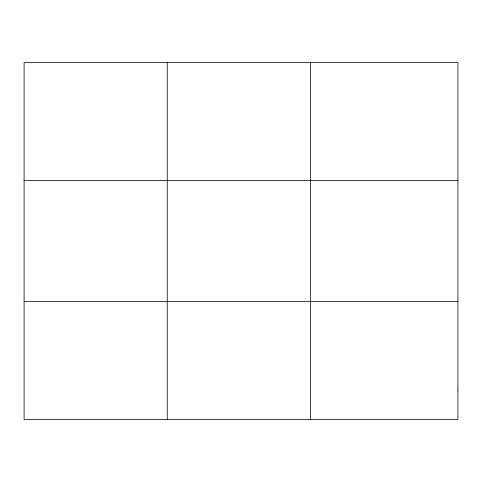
<?xml version="1.0" encoding="UTF-8"?>
<svg xmlns="http://www.w3.org/2000/svg" width="482" height="482" viewBox="0 0 482 482"><rect width="100%" height="100%" fill="white"/><g stroke="black" fill="none" stroke-linecap="round" stroke-linejoin="round"><path stroke-width="0.72" d="M167.254 419.4L167.254 62.6M310.408 419.4L310.408 62.6M24.1 180.346L457.9 180.346M24.1 301.654L457.9 301.654M457.9 389.962L457.9 419.4L24.1 419.4L24.1 62.6L457.9 62.6L457.9 389.962"/></g></svg>
